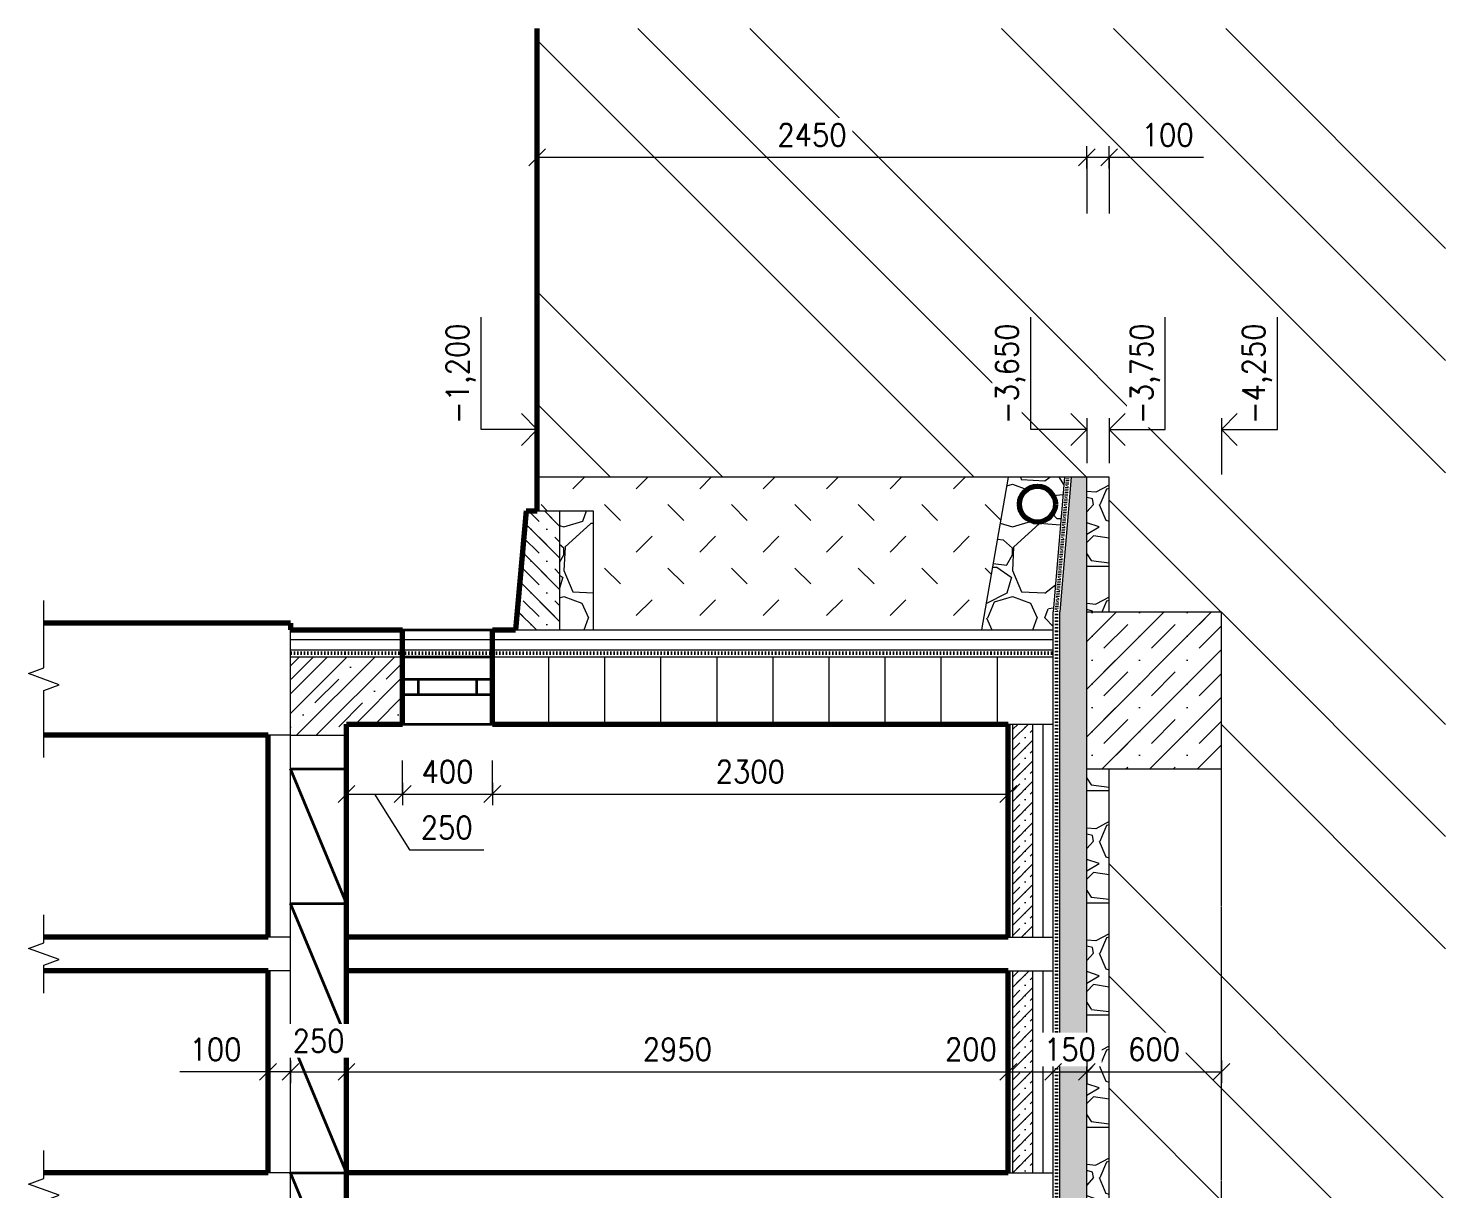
# Model space of a CAD drawing. Header units: millimetres. Extents: x 1661 to 67848, y 26800 to 53490.
# Drawn here: x 61529 to 67848, y 48315 to 53490 of the extents above; entities that cross this region are included whole.
import ezdxf

# ---------------------------------------------------------------- set-up
doc = ezdxf.new("R2010")
doc.units = ezdxf.units.MM
doc.header["$MEASUREMENT"] = 0
doc.linetypes.add('ACAD_ISO02W100', pattern=[15, 12, -3])
doc.linetypes.add('ACAD_ISO03W100', pattern=[30, 12, -18])
doc.layers.get('Defpoints').update_dxf_attribs({"color": 8})
for name, color, linetype, lineweight in [('0.18', 51, 'Continuous', 18), ('0.25', 7, 'Continuous', 25), ('0.35', 6, 'Continuous', 35), ('0.7', 30, 'Continuous', 70), ('Hydroizolácia', 50, 'ACAD_ISO03W100', 50)]:
    doc.layers.add(name, color=color, linetype=linetype, lineweight=lineweight)
doc.styles.add('MyTextStyle', font='romans.shx', dxfattribs={"width": 0.9})
doc.linetypes.add('TEPELNAIZOLACIA', pattern='A,0.004,[1,tepelnaizolacia,S=1,R=360,X=0,Y=0],-400', length=400.004)
doc.dimstyles.new('Standard SK int', dxfattribs={"dimtxt": 100, "dimasz": 75, "dimexe": 50, "dimexo": 0, "dimgap": 50, "dimtad": 1, "dimdec": 0, "dimrnd": 5, "dimzin": 0, "dimtxsty": 'MyTextStyle', "dimblk": 'OBLIQUE', "dimcen": 0, "dimclrd": 51, "dimclre": 51, "dimadec": 0, "dimazin": 1, "dimtm": 1e-09, "dimtfac": 1, "dimtdec": 0, "dimtofl": 0, "dimtmove": 0, "dimatfit": 2, "dimfxl": 50, "dimfxlon": 1, "dimtfill": 1, "dimtfillclr": 250, "dimtolj": 1, "dimtzin": 0, "dimlwd": 18, "dimlwe": 18, "dimarcsym": 0})
pattern_1 = [(228.01279, (-225.224, 11365.756), (-4000, -4500), [67.268, -6659.544]), (184.96974, (-270.224, 11315.756), (6000, 500), [115.434, -11427.9624]), (132.510447, (-385.224, 11305.756), (5000, -5500), [81.394, -8058.0163]), (267.27369, (-580.224, 11180.756), (500, 10000), [105.119, -10406.779]), (292.833654, (-585.224, 11075.756), (-2500, 6000), [103.0775, -10204.6866]), (357.27369, (-545.224, 10980.756), (-10000, 500), [105.119, -10406.779]), (37.69424, (-440.224, 10975.756), (-6500, -5000), [139.0145, -13762.4243]), (72.255328, (-330.224, 11060.756), (3500, 11000), [131.244, -12993.1607]), (121.429566, (-290.224, 11185.756), (-4000, 6500), [105.475, -10442.0366]), (175.23636, (-345.224, 11275.756), (5500, -500), [120.416, -5900.3813]), (222.397438, (-465.224, 11285.756), (-6000, -5500), [155.724, -15416.6875]), (138.814075, (-85.224, 11175.756), (-3500, 3000), [53.1505, -5261.9224]), (171.469234, (-125.224, 11210.756), (6500, -1000), [101.1185, -10010.7557]), (225, (-225.22, 11225.76), (-6e-14, -500), [70.7105, -636.3963]), (203.19859, (-260.224, 11285.756), (2500, 1000), [38.079, -3769.8076]), (291.80141, (-295.22, 11270.76), (-500, 1500), [53.8515, -2638.731]), (30.96376, (-275.22, 11220.76), (1500, 1000), [87.4645, -2828.0114]), (161.56505, (-200.22, 11265.76), (1000, -500), [63.2455, -1517.8933]), (16.38954, (-585.224, 11270.756), (5000, 1500), [88.6, -8771.4226]), (70.346176, (-500.224, 11295.756), (-2000, -5500), [74.3305, -7358.704]), (293.19859, (-200.224, 11365.756), (-1000, 2500), [76.1575, -3731.729]), (343.61046, (-170.224, 11295.756), (-5000, 1500), [88.6, -8771.4226]), (339.443955, (-585.224, 10960.756), (-2500, 1000), [85.44, -4186.562]), (294.77514, (-505.224, 10930.756), (-2500, 5500), [71.589, -7087.3215]), (66.80141, (-195.224, 10865.756), (1000, 2500), [76.1575, -3731.729]), (17.354025, (-165.224, 10935.756), (-6500, -2000), [83.8155, -8297.7118]), (69.443955, (-440.224, 10865.756), (-1000, -2500), [42.72, -4229.282]), (101.30993, (-225.22, 10865.76), (-500, 2000), [25.495, -2524.0148]), (165.96376, (-230.22, 10890.76), (1500, -500), [103.0775, -1958.4753]), (186.009006, (-330.224, 10915.756), (5000, 500), [95.525, -9456.9616]), (303.69007, (-275.22, 11175.76), (-500, 1000), [72.111, -1730.6646]), (353.157227, (-235.224, 11115.756), (8500, -1000), [125.897, -12463.7813]), (60.945396, (-110.224, 11100.756), (-2000, -3500), [51.478, -5096.337]), (90, (-85.2, 11145.76), (-500, 500), [30, -470]), (120.256437, (-340.224, 10930.756), (2000, -3500), [69.462, -6876.76]), (48.01279, (-375.224, 10990.756), (4000, 4500), [134.536, -6592.276]), (0, (-285.2, 11090.76), (500, 500), [130, -370]), (325.304846, (-155.224, 11090.756), (5000, -3500), [79.057, -7826.6372]), (254.0546, (-90.224, 11045.756), (-500, -2000), [72.801, -3567.254]), (207.645975, (-110.224, 10975.756), (-9500, -5000), [118.5325, -11734.737]), (175.42608, (-215.224, 10920.756), (-6500, 500), [125.3995, -12414.5367])]
pattern_2 = [(45, (66022.965, 46105.496), (0, 91.9239), []), (45, (66087.965, 46170.496), (0, 45.96194), [65, -32.5, 0, -32.5])]
pattern_3 = [(228.01279, (12273.364, 10360.965), (-4000, -4500), [67.268, -6659.544]), (184.96974, (12228.364, 10310.965), (6000, 500), [115.434, -11427.9624]), (132.510447, (12113.364, 10300.965), (5000, -5500), [81.394, -8058.0163]), (267.27369, (11918.364, 10175.965), (500, 10000), [105.119, -10406.779]), (292.833654, (11913.364, 10070.965), (-2500, 6000), [103.0775, -10204.6866]), (357.27369, (11953.364, 9975.965), (-10000, 500), [105.119, -10406.779]), (37.69424, (12058.364, 9970.965), (-6500, -5000), [139.0145, -13762.4243]), (72.255328, (12168.364, 10055.965), (3500, 11000), [131.244, -12993.1607]), (121.429566, (12208.364, 10180.965), (-4000, 6500), [105.475, -10442.0366]), (175.23636, (12153.364, 10270.965), (5500, -500), [120.416, -5900.3813]), (222.397438, (12033.364, 10280.965), (-6000, -5500), [155.724, -15416.6875]), (138.814075, (12413.364, 10170.965), (-3500, 3000), [53.1505, -5261.9224]), (171.469234, (12373.364, 10205.965), (6500, -1000), [101.1185, -10010.7557]), (225, (12273.36, 10220.97), (-6e-14, -500), [70.7105, -636.3963]), (203.19859, (12238.364, 10280.965), (2500, 1000), [38.079, -3769.8076]), (291.80141, (12203.36, 10265.965), (-500, 1500), [53.8515, -2638.731]), (30.96376, (12223.36, 10215.965), (1500, 1000), [87.4645, -2828.0114]), (161.56505, (12298.36, 10260.97), (1000, -500), [63.2455, -1517.8933]), (16.38954, (11913.364, 10265.965), (5000, 1500), [88.6, -8771.4226]), (70.346176, (11998.364, 10290.965), (-2000, -5500), [74.3305, -7358.704]), (293.19859, (12298.364, 10360.965), (-1000, 2500), [76.1575, -3731.729]), (343.61046, (12328.364, 10290.965), (-5000, 1500), [88.6, -8771.4226]), (339.44395, (11913.364, 9955.965), (-2500, 1000), [85.44, -4186.562]), (294.77514, (11993.364, 9925.965), (-2500, 5500), [71.589, -7087.3215]), (66.80141, (12303.364, 9860.965), (1000, 2500), [76.1575, -3731.729]), (17.354025, (12333.364, 9930.965), (-6500, -2000), [83.8155, -8297.7118]), (69.44395, (12058.364, 9860.965), (-1000, -2500), [42.72, -4229.282]), (101.30993, (12273.36, 9860.97), (-500, 2000), [25.495, -2524.0148]), (165.96376, (12268.36, 9885.97), (1500, -500), [103.0775, -1958.4753]), (186.009006, (12168.364, 9910.965), (5000, 500), [95.525, -9456.9616]), (303.69007, (12223.36, 10170.97), (-500, 1000), [72.111, -1730.6646]), (353.157227, (12263.364, 10110.965), (8500, -1000), [125.897, -12463.7813]), (60.9454, (12388.364, 10095.965), (-2000, -3500), [51.478, -5096.337]), (90, (12413.36, 10140.97), (-500, 500), [30, -470]), (120.25644, (12158.364, 9925.965), (2000, -3500), [69.462, -6876.76]), (48.01279, (12123.364, 9985.965), (4000, 4500), [134.536, -6592.276]), (0, (12213.36, 10085.97), (500, 500), [130, -370]), (325.304846, (12343.364, 10085.965), (5000, -3500), [79.057, -7826.637]), (254.0546, (12408.364, 10040.965), (-500, -2000), [72.801, -3567.254]), (207.645975, (12388.364, 9970.965), (-9500, -5000), [118.5325, -11734.737]), (175.42608, (12283.364, 9915.965), (-6500, 500), [125.3995, -12414.5367])]

# ---------------------------------------------------------------- blocks, each defined once
blk = doc.blocks.new('_Oblique')
at = {"color": 0, "linetype": 'ByBlock', "lineweight": -2}
blk.add_line((-0.5, -0.5), (0.5, 0.5), dxfattribs=at)
blk = doc.blocks.new('*D104')
at = {"layer": '0.25', "color": 51, "linetype": 'Continuous', "lineweight": 18, "transparency": 16777216}
for p, q in [((62598, 48890.5), (62598, 48790.5)), ((62698, 48890.5), (62698, 48790.5)), ((62598, 48840.5), (62204.4, 48840.5)), ((62698, 48840.5), (62598, 48840.5))]:
    blk.add_line(p, q, dxfattribs=at)
at = {"layer": 'Defpoints', "color": 0, "transparency": 16777216}
for p in [(62598, 50340.5), (62698, 50340.5), (62698, 48840.5)]:
    blk.add_point(p, dxfattribs=at)
at = {"layer": '0.25', "color": 51, "lineweight": 18, "transparency": 16777216, "xscale": 75, "yscale": 75, "zscale": 75, "rotation": 180}
blk.add_blockref('_Oblique', (62598, 48840.5), dxfattribs=at)
at = {"layer": '0.25', "color": 51, "lineweight": 18, "transparency": 16777216, "xscale": 75, "yscale": 75, "zscale": 75}
blk.add_blockref('_Oblique', (62698, 48840.5), dxfattribs=at)
at = {"layer": '0.25', "color": 0, "transparency": 16777216, "insert": (62363.7, 48940.5), "char_height": 100, "attachment_point": 5, "style": 'MyTextStyle', "bg_fill": 3, "box_fill_scale": 1.25, "bg_fill_color": 256, "bg_fill_true_color": 13158600, "bg_fill_transparency": 0}
blk.add_mtext('\\A1;100', dxfattribs=at)
blk = doc.blocks.new('*D105')
at = {"layer": '0.25', "color": 51, "linetype": 'Continuous', "lineweight": 18, "transparency": 16777216}
for p, q in [((62698, 48890.5), (62698, 48790.5)), ((62948, 48890.5), (62948, 48790.5)), ((62698, 48840.5), (62948, 48840.5))]:
    blk.add_line(p, q, dxfattribs=at)
at = {"layer": 'Defpoints', "color": 0, "transparency": 16777216}
for p in [(62948, 50390.5), (62698, 50340.5), (62948, 48840.5)]:
    blk.add_point(p, dxfattribs=at)
at = {"layer": '0.25', "color": 0, "transparency": 16777216, "insert": (62823, 48978.4), "char_height": 100, "attachment_point": 5, "style": 'MyTextStyle', "bg_fill": 3, "box_fill_scale": 1.25, "bg_fill_color": 256, "bg_fill_true_color": 13158600, "bg_fill_transparency": 0}
blk.add_mtext('\\A1;250', dxfattribs=at)
at = {"layer": '0.25', "color": 51, "lineweight": 18, "transparency": 16777216, "xscale": 75, "yscale": 75, "zscale": 75, "rotation": 180}
blk.add_blockref('_Oblique', (62698, 48840.5), dxfattribs=at)
at = {"layer": '0.25', "color": 51, "lineweight": 18, "transparency": 16777216, "xscale": 75, "yscale": 75, "zscale": 75}
blk.add_blockref('_Oblique', (62948, 48840.5), dxfattribs=at)
blk = doc.blocks.new('*D106')
at = {"layer": '0.25', "color": 51, "linetype": 'Continuous', "lineweight": 18, "transparency": 16777216}
for p, q in [((62948, 50128.3), (62948, 50028.3)), ((63198, 50128.3), (63198, 50028.3)), ((62948, 50078.3), (63198, 50078.3)), ((63073, 50078.3), (63228.5, 49829.2)), ((63228.5, 49829.2), (63559.9, 49829.2))]:
    blk.add_line(p, q, dxfattribs=at)
at = {"layer": 'Defpoints', "color": 0, "transparency": 16777216}
for p in [(62948, 50390.5), (63198, 50390.5), (63198, 50078.3)]:
    blk.add_point(p, dxfattribs=at)
at = {"layer": '0.25', "color": 51, "lineweight": 18, "transparency": 16777216, "xscale": 75, "yscale": 75, "zscale": 75, "rotation": 180}
blk.add_blockref('_Oblique', (62948, 50078.3), dxfattribs=at)
at = {"layer": '0.25', "color": 51, "lineweight": 18, "transparency": 16777216, "xscale": 75, "yscale": 75, "zscale": 75}
blk.add_blockref('_Oblique', (63198, 50078.3), dxfattribs=at)
at = {"layer": '0.25', "color": 0, "transparency": 16777216, "insert": (63394.2, 49929.2), "char_height": 100, "attachment_point": 5, "style": 'MyTextStyle', "bg_fill": 3, "box_fill_scale": 1.25, "bg_fill_color": 256, "bg_fill_true_color": 13158600, "bg_fill_transparency": 0}
blk.add_mtext('\\A1;250', dxfattribs=at)
blk = doc.blocks.new('*D107')
at = {"layer": '0.25', "color": 51, "linetype": 'Continuous', "lineweight": 18, "transparency": 16777216}
for p, q in [((63198, 50128.3), (63198, 50028.3)), ((63598, 50128.3), (63598, 50028.3)), ((63198, 50078.3), (63598, 50078.3))]:
    blk.add_line(p, q, dxfattribs=at)
at = {"layer": 'Defpoints', "color": 0, "transparency": 16777216}
for p in [(63198, 50390.5), (63598, 50390.5), (63598, 50078.3)]:
    blk.add_point(p, dxfattribs=at)
at = {"layer": '0.25', "color": 51, "lineweight": 18, "transparency": 16777216, "xscale": 75, "yscale": 75, "zscale": 75, "rotation": 180}
blk.add_blockref('_Oblique', (63198, 50078.3), dxfattribs=at)
at = {"layer": '0.25', "color": 51, "lineweight": 18, "transparency": 16777216, "xscale": 75, "yscale": 75, "zscale": 75}
blk.add_blockref('_Oblique', (63598, 50078.3), dxfattribs=at)
at = {"layer": '0.25', "color": 0, "transparency": 16777216, "insert": (63398, 50178.3), "char_height": 100, "attachment_point": 5, "style": 'MyTextStyle', "bg_fill": 3, "box_fill_scale": 1.25, "bg_fill_color": 256, "bg_fill_true_color": 13158600, "bg_fill_transparency": 0}
blk.add_mtext('\\A1;400', dxfattribs=at)
blk = doc.blocks.new('*D108')
at = {"layer": '0.25', "color": 51, "linetype": 'Continuous', "lineweight": 18, "transparency": 16777216}
for p, q in [((63598, 50128.3), (63598, 50028.3)), ((65898, 50128.3), (65898, 50028.3)), ((63598, 50078.3), (65898, 50078.3))]:
    blk.add_line(p, q, dxfattribs=at)
at = {"layer": 'Defpoints', "color": 0, "transparency": 16777216}
for p in [(63598, 50390.5), (65898, 50390.5), (65898, 50078.3)]:
    blk.add_point(p, dxfattribs=at)
at = {"layer": '0.25', "color": 51, "lineweight": 18, "transparency": 16777216, "xscale": 75, "yscale": 75, "zscale": 75, "rotation": 180}
blk.add_blockref('_Oblique', (63598, 50078.3), dxfattribs=at)
at = {"layer": '0.25', "color": 51, "lineweight": 18, "transparency": 16777216, "xscale": 75, "yscale": 75, "zscale": 75}
blk.add_blockref('_Oblique', (65898, 50078.3), dxfattribs=at)
at = {"layer": '0.25', "color": 0, "transparency": 16777216, "insert": (64748, 50178.3), "char_height": 100, "attachment_point": 5, "style": 'MyTextStyle', "bg_fill": 3, "box_fill_scale": 1.25, "bg_fill_color": 256, "bg_fill_true_color": 13158600, "bg_fill_transparency": 0}
blk.add_mtext('\\A1;2300', dxfattribs=at)
blk = doc.blocks.new('*D109')
at = {"layer": '0.25', "color": 51, "linetype": 'Continuous', "lineweight": 18, "transparency": 16777216}
for p, q in [((62948, 48890.5), (62948, 48790.5)), ((65898, 48890.5), (65898, 48790.5)), ((62948, 48840.5), (65898, 48840.5))]:
    blk.add_line(p, q, dxfattribs=at)
at = {"layer": 'Defpoints', "color": 0, "transparency": 16777216}
for p in [(62948, 50390.5), (65898, 49440.5), (65898, 48840.5)]:
    blk.add_point(p, dxfattribs=at)
at = {"layer": '0.25', "color": 51, "lineweight": 18, "transparency": 16777216, "xscale": 75, "yscale": 75, "zscale": 75, "rotation": 180}
blk.add_blockref('_Oblique', (62948, 48840.5), dxfattribs=at)
at = {"layer": '0.25', "color": 51, "lineweight": 18, "transparency": 16777216, "xscale": 75, "yscale": 75, "zscale": 75}
blk.add_blockref('_Oblique', (65898, 48840.5), dxfattribs=at)
at = {"layer": '0.25', "color": 0, "transparency": 16777216, "insert": (64423, 48940.5), "char_height": 100, "attachment_point": 5, "style": 'MyTextStyle', "bg_fill": 3, "box_fill_scale": 1.25, "bg_fill_color": 256, "bg_fill_true_color": 13158600, "bg_fill_transparency": 0}
blk.add_mtext('\\A1;2950', dxfattribs=at)
blk = doc.blocks.new('*D110')
at = {"layer": '0.25', "color": 51, "linetype": 'Continuous', "lineweight": 18, "transparency": 16777216}
for p, q in [((65898, 48890.5), (65898, 48790.5)), ((66098, 48790.5), (66098, 48890.5)), ((65898, 48840.5), (66098, 48840.5))]:
    blk.add_line(p, q, dxfattribs=at)
at = {"layer": 'Defpoints', "color": 0, "transparency": 16777216}
for p in [(65898, 49440.5), (66098, 48840.5), (66098, 48390.5)]:
    blk.add_point(p, dxfattribs=at)
at = {"layer": '0.25', "color": 51, "lineweight": 18, "transparency": 16777216, "xscale": 75, "yscale": 75, "zscale": 75}
blk.add_blockref('_Oblique', (66098, 48840.5), dxfattribs=at)
at = {"layer": '0.25', "color": 0, "transparency": 16777216, "insert": (65731.5, 48940.5), "char_height": 100, "attachment_point": 5, "style": 'MyTextStyle', "bg_fill": 3, "box_fill_scale": 1.25, "bg_fill_color": 256, "bg_fill_true_color": 13158600, "bg_fill_transparency": 0}
blk.add_mtext('\\A1;200', dxfattribs=at)
at = {"layer": '0.25', "color": 51, "lineweight": 18, "transparency": 16777216, "xscale": 75, "yscale": 75, "zscale": 75, "rotation": 180}
blk.add_blockref('_Oblique', (65898, 48840.5), dxfattribs=at)
blk = doc.blocks.new('*D111')
at = {"layer": '0.25', "color": 51, "linetype": 'Continuous', "lineweight": 18, "transparency": 16777216}
for p, q in [((66098, 48790.5), (66098, 48890.5)), ((66248, 48890.5), (66248, 48790.5)), ((66098, 48840.5), (66248, 48840.5))]:
    blk.add_line(p, q, dxfattribs=at)
at = {"layer": 'Defpoints', "color": 0, "transparency": 16777216}
for p in [(66248, 50190.5), (66098, 48390.5)]:
    blk.add_point(p, dxfattribs=at)
at = {"layer": '0.25', "color": 0, "transparency": 16777216, "insert": (66173, 48940.5), "char_height": 100, "attachment_point": 5, "style": 'MyTextStyle', "bg_fill": 3, "box_fill_scale": 1.25, "bg_fill_color": 256, "bg_fill_true_color": 13158600, "bg_fill_transparency": 0}
blk.add_mtext('\\A1;150', dxfattribs=at)
at = {"layer": 'Defpoints', "color": 0, "transparency": 16777216}
blk.add_point((66248, 48840.5), dxfattribs=at)
at = {"layer": '0.25', "color": 51, "lineweight": 18, "transparency": 16777216, "xscale": 75, "yscale": 75, "zscale": 75, "rotation": 180}
blk.add_blockref('_Oblique', (66098, 48840.5), dxfattribs=at)
at = {"layer": '0.25', "color": 51, "lineweight": 18, "transparency": 16777216, "xscale": 75, "yscale": 75, "zscale": 75}
blk.add_blockref('_Oblique', (66248, 48840.5), dxfattribs=at)
blk = doc.blocks.new('*D112')
at = {"layer": '0.25', "color": 51, "linetype": 'Continuous', "lineweight": 18, "transparency": 16777216}
for p, q in [((66248, 48890.5), (66248, 48790.5)), ((66848, 48890.5), (66848, 48790.5)), ((66248, 48840.5), (66848, 48840.5))]:
    blk.add_line(p, q, dxfattribs=at)
at = {"layer": 'Defpoints', "color": 0, "transparency": 16777216}
for p in [(66248, 50190.5), (66848, 50190.5), (66848, 48840.5)]:
    blk.add_point(p, dxfattribs=at)
at = {"layer": '0.25', "color": 51, "lineweight": 18, "transparency": 16777216, "xscale": 75, "yscale": 75, "zscale": 75, "rotation": 180}
blk.add_blockref('_Oblique', (66248, 48840.5), dxfattribs=at)
at = {"layer": '0.25', "color": 51, "lineweight": 18, "transparency": 16777216, "xscale": 75, "yscale": 75, "zscale": 75}
blk.add_blockref('_Oblique', (66848, 48840.5), dxfattribs=at)
at = {"layer": '0.25', "color": 0, "transparency": 16777216, "insert": (66548, 48940.5), "char_height": 100, "attachment_point": 5, "style": 'MyTextStyle', "bg_fill": 3, "box_fill_scale": 1.25, "bg_fill_color": 256, "bg_fill_true_color": 13158600, "bg_fill_transparency": 0}
blk.add_mtext('\\A1;600', dxfattribs=at)
blk = doc.blocks.new('*D117')
at = {"layer": '0.25', "color": 51, "linetype": 'Continuous', "lineweight": 18, "transparency": 16777216}
for p, q in [((63798, 52865.5), (63798, 52965.5)), ((66248, 52865.5), (66248, 52965.5)), ((66248, 52915.5), (63798, 52915.5))]:
    blk.add_line(p, q, dxfattribs=at)
at = {"layer": 'Defpoints', "color": 0, "transparency": 16777216}
for p in [(63798, 52915.5), (63798, 51490.5), (66248, 51490.5)]:
    blk.add_point(p, dxfattribs=at)
at = {"layer": '0.25', "color": 51, "lineweight": 18, "transparency": 16777216, "xscale": 75, "yscale": 75, "zscale": 75, "rotation": 180}
blk.add_blockref('_Oblique', (63798, 52915.5), dxfattribs=at)
at = {"layer": '0.25', "color": 51, "lineweight": 18, "transparency": 16777216, "xscale": 75, "yscale": 75, "zscale": 75}
blk.add_blockref('_Oblique', (66248, 52915.5), dxfattribs=at)
at = {"layer": '0.25', "color": 0, "transparency": 16777216, "insert": (65023, 53015.5), "char_height": 100, "attachment_point": 5, "style": 'MyTextStyle', "bg_fill": 3, "box_fill_scale": 1.25, "bg_fill_color": 256, "bg_fill_true_color": 13158600, "bg_fill_transparency": 0}
blk.add_mtext('\\A1;2450', dxfattribs=at)
blk = doc.blocks.new('*D118')
at = {"layer": '0.25', "color": 51, "linetype": 'Continuous', "lineweight": 18, "transparency": 16777216}
for p, q in [((66248, 52865.5), (66248, 52965.5)), ((66348, 52865.5), (66348, 52965.5)), ((66348, 52915.5), (66248, 52915.5)), ((66767.9, 52915.5), (66348, 52915.5))]:
    blk.add_line(p, q, dxfattribs=at)
at = {"layer": 'Defpoints', "color": 0, "transparency": 16777216}
for p in [(66248, 52915.5), (66248, 51490.5), (66348, 51490.5)]:
    blk.add_point(p, dxfattribs=at)
at = {"layer": '0.25', "color": 51, "lineweight": 18, "transparency": 16777216, "xscale": 75, "yscale": 75, "zscale": 75, "rotation": 180}
blk.add_blockref('_Oblique', (66248, 52915.5), dxfattribs=at)
at = {"layer": '0.25', "color": 51, "lineweight": 18, "transparency": 16777216, "xscale": 75, "yscale": 75, "zscale": 75}
blk.add_blockref('_Oblique', (66348, 52915.5), dxfattribs=at)
at = {"layer": '0.25', "color": 0, "transparency": 16777216, "insert": (66608.6, 53015.5), "char_height": 100, "attachment_point": 5, "style": 'MyTextStyle', "bg_fill": 3, "box_fill_scale": 1.25, "bg_fill_color": 256, "bg_fill_true_color": 13158600, "bg_fill_transparency": 0}
blk.add_mtext('\\A1;100', dxfattribs=at)

msp = doc.modelspace()

# ---------------------------------------------------------------- hatches: boundary and pattern name
at = {"layer": '0.18'}
h = msp.add_hatch(dxfattribs=at)
h.set_pattern_fill('ZEMINAPOVODNA', color=256, scale=500, angle=90, pattern_type=2)
h.set_pattern_definition([(135, (11913.4, 9861), (-2121.32, 1e-13), []), (135, (11913.4, 10361), (-2121.32, 1e-13), []), (135, (11913.4, 10861), (-2121.32, 1e-13), [])])
h.paths.add_polyline_path([(67848, 53490.5), (63798, 53490.5), (63798, 51490.5), (66348, 51490.5), (66348, 50890.5), (66848, 50890.5), (66848, 50190.5), (66348, 50190.5), (66348, 46640.5), (66748, 46640.5), (66748, 45840.5), (66348, 45840.5), (66348, 42340.5), (66648, 42340.5), (66648, 42040.5), (66348, 42040.5), (66348, 40690.5), (66848, 40690.5), (66848, 39990.5), (66348, 39990.5), (66348, 39390.5), (63798, 39390.5), (63798, 37090.5), (64798, 37090.5), (64798, 36800.5), (63798, 36800.5), (63798, 35800.5), (67848, 35800.5)])
h = msp.add_hatch(dxfattribs=at)
h.set_pattern_fill('ZEMINANASYPANA', color=256, scale=100, pattern_type=2)
h.set_pattern_definition([(45, (11913.36, 9860.97), (0, 282.8427), [100, -300]), (135, (12125.46, 10002.39), (-282.8427, 2e-14), [100, -300])])
h.paths.add_polyline_path([(63798, 51490.5), (63798, 51340.5), (64048, 51340.5), (64048, 50810.5), (65778.1, 50810.5), (65898, 51490.5)])
h = msp.add_hatch(dxfattribs=at)
h.set_pattern_fill('GRAVEL', color=256, scale=500)
h.set_pattern_definition(pattern_3)
h.paths.add_polyline_path([(66098, 50890.5), (66098, 50810.5), (65778.1, 50810.5), (65898, 51490.5), (66148, 51490.5)])
h.paths.add_polyline_path([(66108, 51370.5, 1), (65948, 51370.5, 1)], flags=16)
h = msp.add_hatch(dxfattribs=at)
h.set_pattern_fill('BETONBEZVYSTUZE', color=256, scale=75, angle=90, pattern_type=2)
h.set_pattern_definition([(135, (66192.965, 40065.496), (-106.066, 6e-15), []), (135, (66117.965, 40140.496), (-53.03301, 3e-15), [75, -37.5, 0, -37.5])])
h.paths.add_polyline_path([(66248, 42040.5), (66128, 42040.5), (66128, 39990.5), (66178, 39390.5), (66248, 39390.5)])
h.paths.add_polyline_path([(66128, 42340.5), (66248, 42340.5), (66248, 51490.5), (66178, 51490.5), (66128, 50890.5)])
h = msp.add_hatch(dxfattribs=at)
h.set_pattern_fill('GRAVEL', color=256, scale=500)
h.set_pattern_definition(pattern_1)
h.paths.add_polyline_path([(66248, 50890.5), (66348, 50890.5), (66348, 51490.5), (66248, 51490.5)])
h = msp.add_hatch(dxfattribs=at)
h.set_pattern_fill('BETONBEZVYSTUZE', color=256, scale=100, angle=90, pattern_type=2)
h.set_pattern_definition([(135, (63693.96, 50910.5), (-141.421, 9e-15), []), (135, (63593.96, 51010.496), (-70.7107, 4e-15), [100, -50, 0, -50])])
h.paths.add_polyline_path([(63898, 51340.5), (63748, 51340.5), (63701.6, 50810.5), (63898, 50810.5)])
h = msp.add_hatch(dxfattribs=at)
h.set_pattern_fill('GRAVEL', color=256, scale=500)
h.set_pattern_definition(pattern_3)
h.paths.add_polyline_path([(64048, 51340.5), (63898, 51340.5), (63898, 50810.5), (64048, 50810.5)])
h = msp.add_hatch(dxfattribs=at)
h.set_pattern_fill('BETONBEZVYSTUZE', color=256, scale=150, pattern_type=2)
h.set_pattern_definition([(45, (-435.22, 11015.76), (0, 212.13203), []), (45, (-285.22, 11165.756), (0, 106.06602), [150, -75, 0, -75])])
h.paths.add_polyline_path([(66248, 50890.5), (66248, 50190.5), (66848, 50190.5), (66848, 50890.5)])
h = msp.add_hatch(dxfattribs=at)
h.set_pattern_fill('BETONSVYSTUZOU', color=256, scale=150, pattern_type=2)
h.set_pattern_definition([(45, (12063.36, 9860.97), (0, 212.13203), []), (45, (12213.36, 9860.97), (106.066, 318.19805), [150, -75, 0, -75]), (45, (12363.36, 9860.97), (0, 212.13203), [])])
h.paths.add_polyline_path([(62948, 50340.5), (62948, 50390.5), (63198, 50390.5), (63198, 50690.5), (62698, 50690.5), (62698, 50340.5)])
h = msp.add_hatch(dxfattribs=at)
h.set_pattern_fill('BETONBEZVYSTUZE', color=256, scale=65, pattern_type=2)
h.set_pattern_definition(pattern_2)
h.paths.add_polyline_path([(66008, 50390.5), (65918, 50390.5), (65918, 49440.5), (66008, 49440.5)])
h = msp.add_hatch(dxfattribs=at)
h.set_pattern_fill('GRAVEL', color=256, scale=500)
h.set_pattern_definition(pattern_1)
h.paths.add_polyline_path([(66348, 50190.5), (66248, 50190.5), (66248, 46640.5), (66348, 46640.5)])
h = msp.add_hatch(dxfattribs=at)
h.set_pattern_fill('BETONBEZVYSTUZE', color=256, scale=65, pattern_type=2)
h.set_pattern_definition(pattern_2)
h.paths.add_polyline_path([(66008, 49290.5), (65918, 49290.5), (65918, 48390.5), (66008, 48390.5)])

# ---------------------------------------------------------------- linework, layer by layer
for p, q in [((63548, 51703), (63548, 52203)), ((65998, 51703), (65998, 52203)), ((66598, 51703), (66598, 52203)), ((67098, 51703), (67098, 52203)), ((63798, 51703), (63727.3, 51773.7)), ((66248, 51703), (66177.3, 51773.7)), ((66248, 51753), (66248, 51553)), ((66348, 51703), (66418.7, 51773.7)), ((66348, 51753), (66348, 51553)), ((66848, 51703), (66918.7, 51773.7)), ((66848, 51753), (66848, 51503)), ((63798, 51703), (63548, 51703)), ((63798, 51703), (63727.3, 51632.3)), ((66248, 51703), (65998, 51703)), ((66248, 51703), (66177.3, 51632.3)), ((66348, 51703), (66598, 51703)), ((66348, 51703), (66418.7, 51632.3)), ((66848, 51703), (67098, 51703)), ((66848, 51703), (66918.7, 51632.3)), ((66248, 51490.5), (63798, 51490.5)), ((65898, 51490.5), (65778.1, 50810.5)), ((66148, 51490.5), (66098, 50890.5)), ((66178, 51490.5), (66128, 50890.5)), ((66348, 51490.5), (66248, 51490.5)), ((66248, 42340.5), (66248, 51490.5)), ((66348, 50890.5), (66348, 51490.5)), ((63798, 51340.5), (63898, 51340.5)), ((63898, 51340.5), (63898, 50810.5)), ((63898, 51340.5), (64048, 51340.5)), ((64048, 51340.5), (64048, 50810.5)), ((66098, 42340.5), (66098, 50890.5)), ((66128, 42340.5), (66128, 50890.5)), ((66248, 50890.5), (66848, 50890.5)), ((66848, 50190.5), (66848, 50890.5)), ((62698, 40490.5), (62698, 50810.5)), ((63701.6, 50810.5), (66098, 50810.5)), ((62698, 50720.5), (63198, 50720.5)), ((62698, 50690.5), (63198, 50690.5)), ((63198, 50720.5), (63598, 50720.5)), ((63598, 50720.5), (66098, 50720.5)), ((63598, 50690.5), (66098, 50690.5)), ((65918, 49440.5), (65918, 50390.5)), ((66008, 49440.5), (66008, 50390.5)), ((62698, 50340.5), (62598, 50340.5)), ((66248, 50190.5), (66848, 50190.5)), ((66348, 46640.5), (66348, 50190.5)), ((62698, 49440.5), (62598, 49440.5)), ((65898, 49440.5), (66098, 49440.5)), ((62698, 49290.5), (62598, 49290.5)), ((65898, 49290.5), (66098, 49290.5)), ((65918, 48390.5), (65918, 49290.5)), ((66008, 48390.5), (66008, 49290.5)), ((62698, 48390.5), (62598, 48390.5)), ((65898, 48390.5), (66098, 48390.5))]:
    msp.add_line(p, q, dxfattribs=at)
at = {"layer": '0.18', "linetype": 'TEPELNAIZOLACIA', "ltscale": 0.0033}
for p, q in [((66098, 50765.5), (62698, 50765.5)), ((66053, 49440.5), (66053, 50390.5)), ((66053, 48390.5), (66053, 49290.5))]:
    msp.add_line(p, q, dxfattribs=at)
at = {"layer": '0.18', "linetype": 'ACAD_ISO02W100', "ltscale": 0.25}
for p, q in [((63848, 50690.5), (63848, 50390.5)), ((64098, 50690.5), (64098, 50390.5)), ((64348, 50690.5), (64348, 50390.5)), ((64598, 50690.5), (64598, 50390.5)), ((64848, 50690.5), (64848, 50390.5)), ((65098, 50690.5), (65098, 50390.5)), ((65348, 50690.5), (65348, 50390.5)), ((65598, 50690.5), (65598, 50390.5)), ((65848, 50690.5), (65848, 50390.5))]:
    msp.add_line(p, q, dxfattribs=at)
at = {"layer": '0.18', "linetype": 'ACAD_ISO02W100', "ltscale": 0.5}
msp.add_line((66848, 40690.5), (66848, 50190.5), dxfattribs=at)
at = {"layer": '0.18', "linetype": 'Continuous'}
for points in [[(61598, 50240.5), (61598, 50540.5), (61666.7, 50565.5), (61529.3, 50615.5), (61598, 50640.5), (61598, 50940.5)], [(61598, 49190.5), (61598, 49315.5), (61666.7, 49340.5), (61529.3, 49390.5), (61598, 49415.5), (61598, 49540.5)], [(61598, 48140.5), (61598, 48265.5), (61666.7, 48290.5), (61529.3, 48340.5), (61598, 48365.5), (61598, 48490.5)]]:
    msp.add_lwpolyline(points, dxfattribs=at)
at = {"layer": '0.35'}
for p, q in [((63198, 50810.5), (63598, 50810.5)), ((63198, 50690.5), (63598, 50690.5)), ((63198, 50590.5), (63598, 50590.5)), ((63268, 50520.5), (63268, 50590.5)), ((63528, 50520.5), (63528, 50590.5)), ((63598, 50520.5), (63198, 50520.5)), ((63198, 50390.5), (63598, 50390.5)), ((62948, 47790.5), (62698, 48390.5)), ((62698, 48390.5), (62948, 48390.5))]:
    msp.add_line(p, q, dxfattribs=at)
at = {"layer": '0.7'}
for p, q in [((63798, 51340.5), (63798, 53490.5)), ((63748, 51340.5), (63701.6, 50810.5)), ((63748, 51340.5), (63798, 51340.5)), ((62698, 50840.5), (61598, 50840.5)), ((62698, 50840.5), (62698, 50810.5)), ((62698, 50810.5), (63198, 50810.5)), ((63198, 50390.5), (63198, 50810.5)), ((63598, 50810.5), (63701.6, 50810.5)), ((63598, 50390.5), (63598, 50810.5)), ((62948, 50390.5), (63198, 50390.5)), ((62948, 46440.5), (62948, 50390.5)), ((63598, 50390.5), (65898, 50390.5)), ((65898, 49440.5), (65898, 50390.5)), ((62598, 50340.5), (61598, 50340.5)), ((62598, 49440.5), (62598, 50340.5)), ((62598, 49440.5), (61598, 49440.5)), ((65898, 49440.5), (62948, 49440.5)), ((62598, 49290.5), (61598, 49290.5)), ((62598, 48390.5), (62598, 49290.5)), ((65898, 49290.5), (62948, 49290.5)), ((65898, 48390.5), (65898, 49290.5)), ((62598, 48390.5), (61598, 48390.5)), ((65898, 48390.5), (62948, 48390.5))]:
    msp.add_line(p, q, dxfattribs=at)
msp.add_circle((66028, 51370.5), 80, dxfattribs=at)
at = {"layer": 'Hydroizolácia', "ltscale": 0.25}
msp.add_line((66113, 50890.5), (66163, 51490.5), dxfattribs=at)
at = {"layer": 'Hydroizolácia', "ltscale": 0.5}
for p, q in [((66113, 42340.5), (66113, 50890.5)), ((62698, 50705.5), (66098, 50705.5))]:
    msp.add_line(p, q, dxfattribs=at)

# ---------------------------------------------------------------- next in the draw order: texts
at = {"layer": '0.25', "char_height": 100, "attachment_point": 7, "rotation": 90, "style": 'MyTextStyle', "bg_fill": 3, "box_fill_scale": 1.15, "bg_fill_color": 256, "bg_fill_transparency": 0}
for s, insert in [('{\\Fromans|c238;-1,200}', (63523, 51728)), ('{\\Fromans|c238;-3,650}', (65973, 51728)), ('{\\Fromans|c238;-3,750}', (66573, 51728)), ('{\\Fromans|c238;-4,250}', (67073, 51728))]:
    msp.add_mtext_dynamic_manual_height_columns(s, width=475, gutter_width=500, heights=[0], dxfattribs=dict(at, insert=insert))

# ---------------------------------------------------------------- next in the draw order: dimensions: what is measured, and where the dimension line sits
at = {"layer": '0.25'}
for base, p1, p2, override, picture, middle in [((63198, 50078.3), (62948, 50390.5), (63198, 50390.5), {"dimtmove": 1, "dimtfillclr": 51}, '*D106', (63278.5, 49829.2)), ((62698, 48840.5), (62598, 50340.5), (62698, 50340.5), {"dimtfill": 1}, '*D104', (62363.7, 48840.5))]:
    dim = msp.add_linear_dim(base=base, p1=p1, p2=p2, dimstyle='Standard SK int', override=override, dxfattribs=at)
    dim.commit()
    dim.dimension.update_dxf_attribs({"geometry": picture, "text_midpoint": middle, "dimtype": 160})

# ---------------------------------------------------------------- next in the draw order: dimensions: what is measured, and where the dimension line sits
dim = msp.add_linear_dim(base=(63798, 52915.5), p1=(66248, 51490.5), p2=(63798, 51490.5), dimstyle='Standard SK int', dxfattribs=at)
dim.commit()
dim.dimension.update_dxf_attribs({"geometry": '*D117', "text_midpoint": (65023, 53015.5)})
dim = msp.add_linear_dim(base=(63598, 50078.3), p1=(63198, 50390.5), p2=(63598, 50390.5), dimstyle='Standard SK int', override={"dimtmove": 1}, dxfattribs=at)
dim.commit()
dim.dimension.update_dxf_attribs({"geometry": '*D107', "text_midpoint": (63398, 50178.3)})

# ---------------------------------------------------------------- next in the draw order: dimensions: what is measured, and where the dimension line sits
dim = msp.add_linear_dim(base=(66248, 52915.5), p1=(66348, 51490.5), p2=(66248, 51490.5), dimstyle='Standard SK int', override={"dimtmove": 1}, dxfattribs=at)
dim.commit()
dim.dimension.update_dxf_attribs({"geometry": '*D118', "text_midpoint": (66608.6, 52975.7), "dimtype": 160})
dim = msp.add_linear_dim(base=(65898, 50078.3), p1=(63598, 50390.5), p2=(65898, 50390.5), dimstyle='Standard SK int', override={"dimtmove": 1}, dxfattribs=at)
dim.commit()
dim.dimension.update_dxf_attribs({"geometry": '*D108', "text_midpoint": (64748, 50178.3)})

# ---------------------------------------------------------------- next in the draw order: linework, layer by layer
at = {"layer": '0.18'}
for p, q in [((66248, 52915.5), (66248, 52665.5)), ((66348, 52915.5), (66348, 52665.5))]:
    msp.add_line(p, q, dxfattribs=at)

# ---------------------------------------------------------------- next in the draw order: dimensions: what is measured, and where the dimension line sits
at = {"layer": '0.25'}
dim = msp.add_linear_dim(base=(65898, 48840.5), p1=(62948, 50390.5), p2=(65898, 49440.5), dimstyle='Standard SK int', override={"dimtmove": 1, "dimtfill": 1}, dxfattribs=at)
dim.commit()
dim.dimension.update_dxf_attribs({"geometry": '*D109', "text_midpoint": (64423, 48940.5)})

# ---------------------------------------------------------------- next in the draw order: linework, layer by layer
at = {"layer": '0.18'}
for p, q in [((65898, 50390.5), (66098, 50390.5)), ((62698, 50340.5), (62948, 50340.5)), ((63198, 50078.3), (63198, 50228.3)), ((63598, 50078.3), (63598, 50228.3))]:
    msp.add_line(p, q, dxfattribs=at)
at = {"layer": '0.35'}
for p, q in [((62948, 49590.5), (62698, 50190.5)), ((62948, 48990.5), (62698, 49590.5)), ((62698, 49590.5), (62948, 49590.5)), ((62948, 48390.5), (62698, 48990.5)), ((62698, 48990.5), (62948, 48990.5))]:
    msp.add_line(p, q, dxfattribs=at)

# ---------------------------------------------------------------- next in the draw order: dimensions: what is measured, and where the dimension line sits
at = {"layer": '0.25'}
dim = msp.add_linear_dim(base=(66098, 48840.5), p1=(65898, 49440.5), p2=(66098, 48390.5), dimstyle='Standard SK int', override={"dimtmove": 1}, dxfattribs=at)
dim.commit()
dim.dimension.update_dxf_attribs({"geometry": '*D110', "text_midpoint": (65731.5, 48840.5), "dimtype": 160})

# ---------------------------------------------------------------- next in the draw order: dimensions: what is measured, and where the dimension line sits
for base, p1, p2, override, picture, middle in [((62948, 48840.5), (62698, 50340.5), (62948, 50390.5), {"dimtmove": 1, "dimtfill": 1, "dimtfillclr": 51}, '*D105', (62823, 48878.4)), ((66248, 48840.5), (66098, 48390.5), (66248, 50190.5), {"dimtmove": 1, "dimtfill": 1}, '*D111', (66173, 48840.5))]:
    dim = msp.add_linear_dim(base=base, p1=p1, p2=p2, dimstyle='Standard SK int', override=override, dxfattribs=at)
    dim.commit()
    dim.dimension.update_dxf_attribs({"geometry": picture, "text_midpoint": middle, "dimtype": 160})

# ---------------------------------------------------------------- next in the draw order: linework, layer by layer
at = {"layer": '0.35'}
msp.add_line((62698, 50190.5), (62948, 50190.5), dxfattribs=at)

# ---------------------------------------------------------------- next in the draw order: dimensions: what is measured, and where the dimension line sits
at = {"layer": '0.25'}
dim = msp.add_linear_dim(base=(66848, 48840.5), p1=(66248, 50190.5), p2=(66848, 50190.5), dimstyle='Standard SK int', override={"dimtmove": 1, "dimtfill": 1}, dxfattribs=at)
dim.commit()
dim.dimension.update_dxf_attribs({"geometry": '*D112', "text_midpoint": (66548, 48940.5)})

doc.saveas('drawing.dxf')
